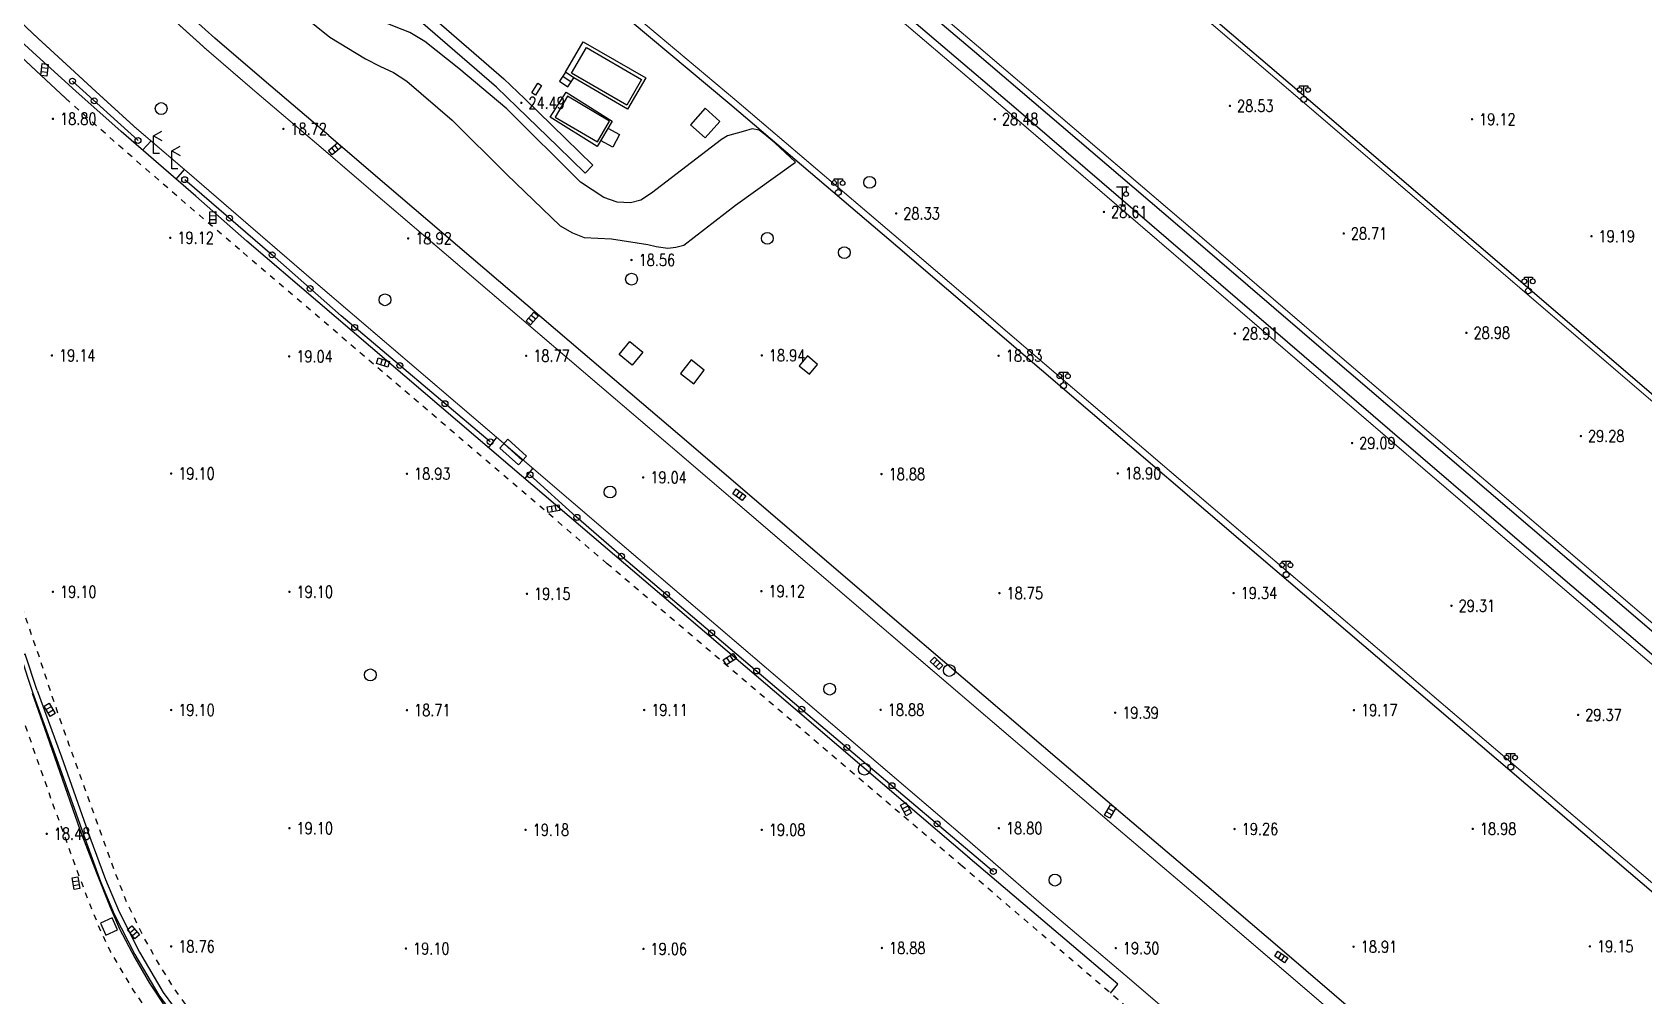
# Model space of a CAD drawing. Extents: x 404846 to 408477, y 3390929 to 3392894.
# Drawn here: x 407659.6 to 407795.9, y 3391530.2 to 3391611.7 of the extents above; entities that cross this region are included whole.
import ezdxf
from ezdxf.enums import TextEntityAlignment as Align

# ---------------------------------------------------------------- set-up
doc = ezdxf.new("R2010")
doc.units = 0
doc.header["$LTSCALE"] = 0.5
doc.header["$PDSIZE"] = 0.2
doc.linetypes.add('X6', pattern=[2, 1, -1])
doc.layers.get('0').update_dxf_attribs({"linetype": 'CONTINUOUS'})
doc.layers.add('ASSIST', color=7, linetype='CONTINUOUS', plot=False)
for name, color, linetype in [('DLDW', 11, 'CONTINUOUS'), ('DLSS', 4, 'CONTINUOUS'), ('DMTZ', 3, 'CONTINUOUS'), ('FZTZ', 7, 'CONTINUOUS'), ('GCD', 1, 'CONTINUOUS'), ('GXYZ', 2, 'CONTINUOUS'), ('JMD', 6, 'CONTINUOUS'), ('SXSS', 5, 'CONTINUOUS'), ('ZBTZ', 3, 'CONTINUOUS')]:
    doc.layers.add(name, color=color, linetype=linetype)
doc.styles.add('HZ', font='rs.shx', dxfattribs={"width": 0.8, "bigfont": 'hztxt.shx'})
doc.linetypes.add('10412', pattern='A,2,[158,AAA.SHX,S=1,R=0,X=0,Y=0],2,[151,AAA.SHX,S=1,R=0,X=0,Y=3],1e-11', length=4)
doc.linetypes.add('10422', pattern='A,0.75,[150,AAA.SHX,S=0.5,R=0,X=0,Y=0.5],1.5,[177,AAA.SHX,S=1,R=0,X=0,Y=0.4],0.75', length=3)
doc.linetypes.add('1161', pattern='A,0,[149,AAA.SHX,S=0.15,R=0,X=0,Y=0],-1.6', length=1.6)
doc.linetypes.add('444', pattern='A,4.5,[145,AAA.SHX,S=1,R=0,X=0,Y=1],4.5,-0.5,[146,AAA.SHX,S=1,R=0,X=0,Y=0],-0.5', length=10)

# ---------------------------------------------------------------- blocks, each defined once
blk = doc.blocks.new('gc097')
for p, q in [((-0.7, 2), (-0.7, 2.3)), ((-0.7, 2.3), (0.7, 2.3)), ((0, 0.5), (0, 2.3)), ((0.7, 2.3), (0.7, 2))]:
    blk.add_line(p, q)
for centre, radius in [((-0.7, 1.6), 0.4), ((0, 0), 0.5), ((0.73, 1.6), 0.4)]:
    blk.add_circle(centre, radius)
blk = doc.blocks.new('gc052')
for p, q in [((0, 3), (1.39, 3.8)), ((0, 3), (1.39, 2.2)), ((0, 0), (0, 3)), ((1, 0), (0, 0))]:
    blk.add_line(p, q)
blk = doc.blocks.new('gc063')
for p, q in [((-1, 3), (1, 3)), ((0, 0), (0, 3)), ((0.6, 3), (0.6, 2.2)), ((-0.5, 0), (0.5, 0))]:
    blk.add_line(p, q)
blk.add_circle((0.6, 1.8), 0.4)
blk.add_point((0.6, 3))
blk.add_point((0.6, 3))
blk = doc.blocks.new('GC200')
at = {"linetype": 'Continuous', "const_width": 0.2, "flags": 128}
blk.add_lwpolyline([(-0.1, 0, 1), (0.1, 0, 1)], format="xyb", close=True, dxfattribs=at)
blk = doc.blocks.new('gc188')
blk.add_circle((0, 0), 1)
blk = doc.blocks.new('gc041')
for p, q in [((-1, 0.5), (1, 0.5)), ((-1, -0.5), (-1, 0.5)), ((-0.33, 0.5), (-0.33, -0.5)), ((0.33, 0.5), (0.33, -0.5)), ((1, 0.5), (1, -0.5)), ((1, -0.5), (-1, -0.5))]:
    blk.add_line(p, q)
blk = doc.blocks.new('gc170')
at = {"linetype": 'Continuous'}
blk.add_circle((0, 0), 0.5, dxfattribs=at)

msp = doc.modelspace()

# ---------------------------------------------------------------- linework, layer by layer
at = {"layer": 'ASSIST', "linetype": 'Continuous', "flags": 128}
for points, elevation in [([(407717.63, 3391628.421), (407739.31, 3391610.068), (407757.814, 3391594.27), (407769.206, 3391584.474), (407791.336, 3391565.567), (407827.53, 3391534.633), (407839.699, 3391524.275), (407860.332, 3391506.583), (407879.896, 3391489.907), (407895.533, 3391476.567), (407914.944, 3391460.054), (407928.86, 3391448.177), (407948.755, 3391431.23), (407960.388, 3391421.121), (407977.245, 3391406.673), (407989.616, 3391396.083), (408002.581, 3391384.986), (408018.632, 3391371.381), (408027.382, 3391363.852)], 33.577), ([(408027.99, 3391383.346), (408012.423, 3391396.541), (407999.486, 3391407.613), (407987.136, 3391418.213), (407970.258, 3391432.721), (407958.547, 3391442.682), (407938.684, 3391459.687), (407924.758, 3391471.572), (407905.338, 3391488.092), (407889.742, 3391501.416), (407870.195, 3391518.089), (407849.543, 3391535.796), (407826.483, 3391555.483), (407803.269, 3391575.355), (407767.707, 3391605.855), (407749.178, 3391621.675)], 33.577), ([(408037.348, 3391353.393), (408020.764, 3391367.559), (408006.025, 3391380.142), (407988.964, 3391394.777), (407976.434, 3391405.494), (407961.692, 3391418.033), (407951.321, 3391426.762), (407929.474, 3391445.669), (407907.852, 3391464.069), (407894.294, 3391475.649), (407880.576, 3391487.379), (407861.8, 3391503.272), (407842.032, 3391520.164), (407828.875, 3391531.544), (407809.095, 3391548.382), (407784.996, 3391568.981), (407774.425, 3391578.052), (407742.824, 3391605.225), (407728.522, 3391617.404)], 33.662), ([(407706.745, 3391615.603), (407718.593, 3391605.661), (407732.823, 3391593.544), (407749.064, 3391579.634), (407762.181, 3391568.414), (407803.295, 3391533.316)], 33.662), ([(407668.554, 3391602.547), (407663.007, 3391607.572)], 19.278), ([(407672.503, 3391599.236), (407679.892, 3391592.879)], 19.258), ([(407698.338, 3391577.067), (407685.726, 3391587.709), (407679.892, 3391592.879)], 19.195), ([(407699.155, 3391576.538), (407700.726, 3391575.117)], 19.324), ([(407709.442, 3391567.383), (407705.621, 3391570.717), (407701.703, 3391574.277)], 19.248), ([(407709.442, 3391567.383), (407725.212, 3391553.996), (407740.89, 3391540.715)], 19.211)]:
    msp.add_lwpolyline(points, dxfattribs=dict(at, elevation=elevation))
at = {"layer": 'ASSIST', "linetype": 'Continuous', "elevation": 24.478, "flags": 128}
msp.add_lwpolyline([(407704.71, 3391608.329), (407704.193, 3391607.578), (407704.898, 3391607.093), (407705.415, 3391607.844), (407704.71, 3391608.329)], close=True, dxfattribs=at)
at = {"layer": 'DLDW', "linetype": 'Continuous'}
for p, q in [((407699.155, 3391576.538), (407699.826, 3391577.28)), ((407699.49, 3391576.909), (407701.061, 3391575.488)), ((407699.826, 3391577.28), (407701.397, 3391575.859)), ((407700.726, 3391575.117), (407701.397, 3391575.859))]:
    msp.add_line(p, q, dxfattribs=at)
at = {"layer": 'DLSS', "linetype": 'Continuous', "const_width": 0.1, "flags": 128}
for points, elevation in [([(407615.227, 3391657.123), (407621.26, 3391650.689), (407629.479, 3391641.968), (407633.995, 3391637.095), (407639.538, 3391631.28), (407641.873, 3391628.942), (407643.608, 3391627.158), (407647.483, 3391623.276), (407650.071, 3391620.738), (407653.789, 3391617.208), (407659.362, 3391611.88), (407660.126, 3391611.161)], 18.934), ([(407613.648, 3391655.642), (407619.72, 3391649.233), (407627.931, 3391640.522), (407632.445, 3391635.651), (407634.975, 3391632.946), (407638.001, 3391629.764), (407640.299, 3391627.391), (407641.967, 3391625.729), (407645.993, 3391621.77), (407649.904, 3391617.876), (407651.495, 3391616.317), (407653.73, 3391614.208), (407657.805, 3391610.435), (407662.616, 3391605.946)], 18.899), ([(407727.188, 3391639.712), (407748.892, 3391621.339), (407767.42, 3391605.52), (407802.983, 3391575.021), (407826.197, 3391555.148), (407849.256, 3391535.462), (407869.909, 3391517.754), (407889.456, 3391501.081), (407905.052, 3391487.757), (407924.473, 3391471.236), (407938.397, 3391459.352), (407958.261, 3391442.346), (407969.972, 3391432.386), (407986.849, 3391417.879), (407999.2, 3391407.279), (408012.137, 3391396.205), (408028.203, 3391382.588), (408036.994, 3391375.023)], 31.493), ([(407895.828, 3391476.913), (407880.23, 3391490.298), (407860.666, 3391506.975), (407840.033, 3391524.666), (407827.864, 3391535.025), (407791.671, 3391565.959), (407769.541, 3391584.865), (407758.149, 3391594.661), (407739.644, 3391610.46), (407717.963, 3391628.814)], 29.809), ([(407716.475, 3391626.824), (407728.116, 3391616.927), (407742.416, 3391604.749), (407774.017, 3391577.576), (407784.588, 3391568.505), (407808.688, 3391547.905), (407828.467, 3391531.069), (407841.622, 3391519.69)], 29.33), ([(407683.932, 3391602.051), (407678.445, 3391606.712), (407674.268, 3391610.311), (407673.445, 3391611.057), (407670.849, 3391613.395), (407666.297, 3391617.597)], 19.003), ([(407952.106, 3391407.03), (407933.897, 3391422.72), (407918.12, 3391435.899), (407903.537, 3391448.376), (407884.913, 3391464.284), (407871.115, 3391475.94), (407852.178, 3391492.236), (407832.212, 3391509.23), (407819.191, 3391520.434), (407803.655, 3391533.737), (407762.54, 3391568.834), (407749.423, 3391580.054), (407733.182, 3391593.964), (407718.95, 3391606.083), (407707.1, 3391616.026)], 30.22), ([(407662.784, 3391608.722), (407660.126, 3391611.161)], 18.88), ([(407678.136, 3391595.213), (407672.657, 3391599.946), (407668.338, 3391603.637), (407667.43, 3391604.463), (407664.85, 3391606.816), (407662.784, 3391608.722)], 19.014), ([(407714.359, 3391576.036), (407705.406, 3391583.686), (407688.834, 3391597.841), (407683.932, 3391602.051)], 19.014), ([(407708.503, 3391569.202), (407699.571, 3391576.856), (407683.001, 3391591.016), (407678.136, 3391595.213)], 19.014), ([(407744.349, 3391550.36), (407730.766, 3391561.979), (407714.359, 3391576.036)], 19.185), ([(407738.487, 3391543.585), (407724.963, 3391555.134), (407708.503, 3391569.202)], 19.185), ([(407777.367, 3391522.144), (407771.121, 3391527.488), (407764.33, 3391533.311), (407758.159, 3391538.601), (407750.884, 3391544.774), (407744.349, 3391550.36)], 18.68), ([(407771.564, 3391515.311), (407765.247, 3391520.63), (407758.453, 3391526.456), (407752.299, 3391531.731), (407745.029, 3391537.899), (407738.487, 3391543.585)], 18.68)]:
    msp.add_lwpolyline(points, dxfattribs=dict(at, elevation=elevation))
at = {"layer": 'DLSS', "linetype": 'X6', "flags": 128}
for points, elevation in [([(407677.138, 3391593.323), (407672.779, 3391597.05), (407666.446, 3391602.553), (407662.616, 3391605.946)], 19.084), ([(407708.236, 3391566.753), (407699.408, 3391574.283), (407683.148, 3391588.185), (407677.138, 3391593.323)], 19.007), ([(407660.536, 3391557.9), (407658.933, 3391562.547), (407657.643, 3391566.238), (407656.459, 3391569.724), (407655.292, 3391572.99), (407654.29, 3391575.918)], 19.18), ([(407680.073, 3391516.891), (407678.864, 3391517.952), (407677.213, 3391519.467), (407676.333, 3391520.305), (407674.593, 3391522.1), (407672.262, 3391524.856), (407670.47, 3391527.28), (407668.209, 3391530.616), (407667.359, 3391532.055), (407666.229, 3391533.958), (407665.443, 3391535.602), (407664.306, 3391538.384), (407662.88, 3391542.236), (407661.215, 3391546.841), (407658.838, 3391553.601), (407657.141, 3391558.349), (407655.077, 3391564.072), (407653.82, 3391567.18)], 18.87), ([(407738.27, 3391541.15), (407732.647, 3391545.936), (407721.766, 3391555.226), (407708.236, 3391566.753)], 19.157), ([(407681.417, 3391520.019), (407679.197, 3391521.965), (407677.99, 3391523.069), (407675.693, 3391525.532), (407673.737, 3391527.894), (407671.604, 3391530.829), (407670.29, 3391532.957), (407668.955, 3391535.335), (407667.597, 3391538.137), (407666.597, 3391540.711), (407665.316, 3391544.248), (407664.03, 3391547.816), (407662.727, 3391551.418), (407661.297, 3391555.521), (407660.536, 3391557.9)], 18.706), ([(407772.655, 3391511.602), (407750.682, 3391530.526), (407738.27, 3391541.15)], 18.758)]:
    msp.add_lwpolyline(points, dxfattribs=dict(at, elevation=elevation))
at = {"layer": 'DMTZ', "linetype": '10412', "elevation": 23.382, "flags": 128}
msp.add_lwpolyline([(407724.172, 3391600.719), (407722.397, 3391602.341), (407721.575, 3391603.042), (407721.082, 3391603.415), (407720.507, 3391603.547), (407719.746, 3391603.312), (407718.418, 3391602.949), (407717.9, 3391602.641), (407711.98, 3391598.104), (407711.091, 3391597.512), (407710.195, 3391597.272), (407709.087, 3391597.331), (407707.944, 3391597.729), (407705.973, 3391599.011), (407699.739, 3391605.229), (407695.68, 3391608.626), (407692.819, 3391610.91), (407691.53, 3391611.68), (407690.907, 3391611.942), (407689.668, 3391612.417), (407688.384, 3391612.975), (407686.968, 3391614.089), (407682.62, 3391617.718), (407678.536, 3391621.761), (407674.298, 3391626.395), (407671.507, 3391629.179), (407670.948, 3391629.735)], dxfattribs=at)
at = {"layer": 'DMTZ', "linetype": '10422', "flags": 128}
for points, elevation in [([(407706.358, 3391599.786), (407704.057, 3391602.031), (407700.61, 3391605.38), (407698.86, 3391607.059), (407692.435, 3391612.624), (407692.074, 3391612.795), (407691.068, 3391613.153), (407690.731, 3391613.226), (407690.933, 3391614.15), (407691.328, 3391614.063), (407692.436, 3391613.67), (407692.957, 3391613.422), (407699.497, 3391607.757), (407701.266, 3391606.06), (407704.717, 3391602.709), (407707.018, 3391600.463), (407706.358, 3391599.786)], 24.505), ([(407704.752, 3391606.634), (407708.651, 3391604.179), (407707.385, 3391602.052), (407703.419, 3391604.515), (407704.752, 3391606.634)], 25.06)]:
    msp.add_lwpolyline(points, close=True, dxfattribs=dict(at, elevation=elevation))
at = {"layer": 'DMTZ', "linetype": '10422', "elevation": 24.929, "flags": 128}
msp.add_lwpolyline([(407704.71, 3391608.329), (407706.194, 3391610.895), (407711.49, 3391607.856), (407709.957, 3391605.198), (407705.415, 3391607.844)], dxfattribs=at)
at = {"layer": 'FZTZ', "linetype": 'Continuous', "flags": 128}
for points, elevation in [([(407702.687, 3391607.2), (407702.171, 3391606.375), (407701.848, 3391606.578), (407702.364, 3391607.402), (407702.687, 3391607.2)], 25.086), ([(407716.523, 3391605.271), (407715.27, 3391603.886), (407716.515, 3391602.76), (407717.768, 3391604.145), (407716.523, 3391605.271)], 24.526), ([(407710.137, 3391585.554), (407711.255, 3391584.639), (407710.356, 3391583.54), (407709.238, 3391584.455), (407710.137, 3391585.554)], 19.166), ([(407724.473, 3391583.494), (407725.328, 3391582.784), (407726.016, 3391583.612), (407725.161, 3391584.323), (407724.473, 3391583.494)], 19.016), ([(407715.324, 3391583.991), (407714.431, 3391582.833), (407715.554, 3391581.966), (407716.448, 3391583.125), (407715.324, 3391583.991)], 19.166), ([(407665.831, 3391535.342), (407666.815, 3391535.788), (407666.357, 3391536.797), (407665.373, 3391536.35), (407665.831, 3391535.342)], 18.823)]:
    msp.add_lwpolyline(points, close=True, dxfattribs=dict(at, elevation=elevation))
at = {"layer": 'FZTZ', "linetype": 'Continuous', "elevation": 24.718, "flags": 128}
msp.add_lwpolyline([(407708.297, 3391603.585), (407709.264, 3391603.044), (407708.715, 3391601.978), (407707.679, 3391602.546)], dxfattribs=at)
at = {"layer": 'JMD', "linetype": 'Continuous'}
for p, q in [((407704.71, 3391608.329), (407704.193, 3391607.578)), ((407704.193, 3391607.578), (407704.898, 3391607.093)), ((407704.477, 3391607.99), (407705.182, 3391607.505)), ((407704.898, 3391607.093), (407705.415, 3391607.844))]:
    msp.add_line(p, q, dxfattribs=at)
at = {"layer": 'JMD', "linetype": 'Continuous', "flags": 128}
for points, elevation in [([(407709.889, 3391605.543), (407705.222, 3391608.235), (407706.476, 3391610.409), (407711.142, 3391607.716), (407709.889, 3391605.543)], 27.319), ([(407708.434, 3391604.194), (407704.862, 3391606.292), (407703.829, 3391604.534), (407707.401, 3391602.435), (407708.434, 3391604.194)], 27.287)]:
    msp.add_lwpolyline(points, close=True, dxfattribs=dict(at, elevation=elevation))
at = {"layer": 'JMD', "linetype": '444', "elevation": 21.581, "flags": 128}
msp.add_lwpolyline([(407659.597, 3391555.801), (407660.65, 3391552.842), (407662.126, 3391548.543), (407663.667, 3391544.18), (407665.036, 3391540.609), (407666.191, 3391537.702), (407666.996, 3391535.87), (407668.299, 3391533.426), (407669.539, 3391531.27), (407670.963, 3391529.113), (407672.94, 3391526.424), (407674.726, 3391524.291), (407676.213, 3391522.595), (407678.681, 3391520.287), (407680.846, 3391518.48)], dxfattribs=at)
at = {"layer": 'SXSS', "linetype": 'Continuous', "flags": 128}
for points, elevation in [([(407660.032, 3391556.029), (407658.998, 3391559.105), (407658.618, 3391558.949), (407659.619, 3391555.878)], 19.264), ([(407659.619, 3391555.878), (407661.672, 3391550.275), (407664.074, 3391543.467), (407665.389, 3391539.879), (407666.548, 3391537.121), (407668.298, 3391533.685), (407670.312, 3391530.247), (407672.959, 3391526.664), (407676.206, 3391522.893), (407677.682, 3391521.484), (407680.891, 3391518.55)], 18.792), ([(407660.032, 3391556.029), (407662.086, 3391550.424), (407664.488, 3391543.616), (407665.799, 3391540.041), (407666.948, 3391537.306), (407668.684, 3391533.896), (407670.68, 3391530.489), (407673.303, 3391526.939), (407676.525, 3391523.196), (407677.978, 3391521.81), (407681.27, 3391518.877)], 18.792)]:
    msp.add_lwpolyline(points, dxfattribs=dict(at, elevation=elevation))
at = {"layer": 'ZBTZ', "linetype": '1161', "flags": 128}
for points, elevation in [([(407614.45, 3391656.184), (407619.833, 3391650.415), (407624.133, 3391645.842), (407628.765, 3391640.951), (407633.139, 3391636.244), (407634.735, 3391634.543), (407637.921, 3391631.188), (407640.209, 3391628.839), (407641.807, 3391627.227), (407644.424, 3391624.622), (407646.527, 3391622.517), (407654.229, 3391615.009), (407659.96, 3391609.734)], 19.083), ([(407668.242, 3391628.056), (407670.642, 3391625.713), (407673.415, 3391622.25), (407676.566, 3391618.769), (407677.518, 3391617.735), (407678.355, 3391617.023), (407681.464, 3391613.964), (407684.787, 3391611.294), (407687.793, 3391609.463), (407689.018, 3391608.848), (407690.168, 3391608.303), (407691.279, 3391607.556), (407695.125, 3391604.275), (407699.757, 3391599.678), (407704.254, 3391595.338), (407705.308, 3391594.728), (407706.293, 3391594.355), (407708.604, 3391594.243), (407711.68, 3391593.754), (407712.37, 3391593.59), (407713.356, 3391593.454), (407714.048, 3391593.528), (407714.724, 3391593.702), (407719.079, 3391597.083), (407724.172, 3391600.719)], 18.883), ([(407684.704, 3391602.96), (407679.22, 3391607.618), (407675.058, 3391611.204), (407674.244, 3391611.942), (407671.653, 3391614.276), (407667.105, 3391618.473)], 19.003), ([(407663.295, 3391606.711), (407659.96, 3391609.734)], 18.976), ([(407677.745, 3391594.032), (407673.447, 3391597.825), (407667.121, 3391603.322), (407663.295, 3391606.711)], 19.084), ([(407668.947, 3391601.735), (407669.662, 3391602.506)], 19.187), ([(407715.14, 3391576.948), (407706.176, 3391584.587), (407689.606, 3391598.742), (407684.705, 3391602.951)], 19.014), ([(407671.786, 3391599.268), (407672.483, 3391600.095)], 19.187), ([(407708.841, 3391567.462), (407700.014, 3391574.992), (407683.754, 3391588.894), (407677.745, 3391594.032)], 19.007), ([(407698.195, 3391576.547), (407698.881, 3391577.394)], 18.957), ([(407745.129, 3391551.273), (407731.547, 3391562.891), (407715.14, 3391576.948)], 19.185), ([(407701.26, 3391573.929), (407701.957, 3391574.811)], 19.04), ([(407738.873, 3391541.858), (407733.251, 3391546.644), (407722.37, 3391555.934), (407708.839, 3391567.461)], 19.157), ([(407778.147, 3391523.062), (407771.903, 3391528.401), (407765.112, 3391534.224), (407758.939, 3391539.516), (407751.663, 3391545.689), (407745.13, 3391551.274)], 18.68), ([(407750.806, 3391530.419), (407751.428, 3391531.196), (407738.744, 3391541.963)], 18.818)]:
    msp.add_lwpolyline(points, dxfattribs=dict(at, elevation=elevation))

# ---------------------------------------------------------------- block references
at = {"layer": 'DLDW', "linetype": 'Continuous', "xscale": 0.5, "yscale": 0.5}
for p in [(407767.139, 3391606.024, 28.994), (407727.776, 3391598.151, 28.724), (407786.146, 3391589.836, 29.154), (407746.827, 3391581.815, 28.93), (407765.653, 3391565.828, 29.367), (407784.647, 3391549.552, 30.466)]:
    msp.add_blockref('gc097', p, dxfattribs=at)
at = {"layer": 'DLSS', "linetype": 'Continuous', "xscale": 0.5, "yscale": 0.5}
for name, p in [('gc052', (407669.862, 3391601.44, 19.258)), ('gc052', (407671.422, 3391600.165, 19.258)), ('gc063', (407751.814, 3391597.117, 28.84))]:
    msp.add_blockref(name, p, dxfattribs=at)
at = {"layer": 'GCD', "linetype": 'Continuous'}
ref = msp.add_blockref('GC200', (407700.973, 3391605.736, 24.491), dxfattribs=dict(at, xscale=0.5, yscale=0.5, zscale=0.5))
ref.add_attrib('height', '24.49', dxfattribs={"linetype": 'Continuous', "height": 1, "style": 'HZ', "width": 0.8}).set_placement((407701.573, 3391605.736, 24.491), align=Align.MIDDLE_LEFT)
ref = msp.add_blockref('GC200', (407661.358, 3391604.379, 18.8), dxfattribs=dict(at, xscale=0.5, yscale=0.5, zscale=0.5))
ref.add_attrib('height', '18.80', dxfattribs={"linetype": 'Continuous', "height": 1, "style": 'HZ', "width": 0.8}).set_placement((407661.958, 3391604.379, 18.8), align=Align.MIDDLE_LEFT)
ref = msp.add_blockref('GC200', (407741.015, 3391604.349, 28.48), dxfattribs=dict(at, xscale=0.5, yscale=0.5, zscale=0.5))
ref.add_attrib('height', '28.48', dxfattribs={"linetype": 'Continuous', "height": 1, "style": 'HZ', "width": 0.8}).set_placement((407741.615, 3391604.349, 28.48), align=Align.MIDDLE_LEFT)
ref = msp.add_blockref('GC200', (407760.901, 3391605.473, 28.525), dxfattribs=dict(at, xscale=0.5, yscale=0.5, zscale=0.5))
ref.add_attrib('height', '28.53', dxfattribs={"linetype": 'Continuous', "height": 1, "style": 'HZ', "width": 0.8}).set_placement((407761.501, 3391605.473, 28.525), align=Align.MIDDLE_LEFT)
ref = msp.add_blockref('GC200', (407781.371, 3391604.343, 19.12), dxfattribs=dict(at, xscale=0.5, yscale=0.5, zscale=0.5))
ref.add_attrib('height', '19.12', dxfattribs={"linetype": 'Continuous', "height": 1, "style": 'HZ', "width": 0.8}).set_placement((407781.971, 3391604.343, 19.12), align=Align.MIDDLE_LEFT)
ref = msp.add_blockref('GC200', (407680.846, 3391603.524, 18.72), dxfattribs=dict(at, xscale=0.5, yscale=0.5, zscale=0.5))
ref.add_attrib('height', '18.72', dxfattribs={"linetype": 'Continuous', "height": 1, "style": 'HZ', "width": 0.8}).set_placement((407681.446, 3391603.524, 18.72), align=Align.MIDDLE_LEFT)
ref = msp.add_blockref('GC200', (407732.675, 3391596.378, 28.333), dxfattribs=dict(at, xscale=0.5, yscale=0.5, zscale=0.5))
ref.add_attrib('height', '28.33', dxfattribs={"linetype": 'Continuous', "height": 1, "style": 'HZ', "width": 0.8}).set_placement((407733.275, 3391596.378, 28.333), align=Align.MIDDLE_LEFT)
ref = msp.add_blockref('GC200', (407750.245, 3391596.503, 28.608), dxfattribs=dict(at, xscale=0.5, yscale=0.5, zscale=0.5))
ref.add_attrib('height', '28.61', dxfattribs={"linetype": 'Continuous', "height": 1, "style": 'HZ', "width": 0.8}).set_placement((407750.845, 3391596.503, 28.608), align=Align.MIDDLE_LEFT)
ref = msp.add_blockref('GC200', (407671.285, 3391594.318, 19.12), dxfattribs=dict(at, xscale=0.5, yscale=0.5, zscale=0.5))
ref.add_attrib('height', '19.12', dxfattribs={"linetype": 'Continuous', "height": 1, "style": 'HZ', "width": 0.8}).set_placement((407671.885, 3391594.318, 19.12), align=Align.MIDDLE_LEFT)
ref = msp.add_blockref('GC200', (407691.406, 3391594.268, 18.92), dxfattribs=dict(at, xscale=0.5, yscale=0.5, zscale=0.5))
ref.add_attrib('height', '18.92', dxfattribs={"linetype": 'Continuous', "height": 1, "style": 'HZ', "width": 0.8}).set_placement((407692.006, 3391594.268, 18.92), align=Align.MIDDLE_LEFT)
ref = msp.add_blockref('GC200', (407770.521, 3391594.686, 28.711), dxfattribs=dict(at, xscale=0.5, yscale=0.5, zscale=0.5))
ref.add_attrib('height', '28.71', dxfattribs={"linetype": 'Continuous', "height": 1, "style": 'HZ', "width": 0.8}).set_placement((407771.121, 3391594.686, 28.711), align=Align.MIDDLE_LEFT)
ref = msp.add_blockref('GC200', (407791.47, 3391594.449, 19.189), dxfattribs=dict(at, xscale=0.5, yscale=0.5, zscale=0.5))
ref.add_attrib('height', '19.19', dxfattribs={"linetype": 'Continuous', "height": 1, "style": 'HZ', "width": 0.8}).set_placement((407792.07, 3391594.449, 19.189), align=Align.MIDDLE_LEFT)
ref = msp.add_blockref('GC200', (407710.291, 3391592.44, 18.56), dxfattribs=dict(at, xscale=0.5, yscale=0.5, zscale=0.5))
ref.add_attrib('height', '18.56', dxfattribs={"linetype": 'Continuous', "height": 1, "style": 'HZ', "width": 0.8}).set_placement((407710.891, 3391592.44, 18.56), align=Align.MIDDLE_LEFT)
ref = msp.add_blockref('GC200', (407761.313, 3391586.219, 28.905), dxfattribs=dict(at, xscale=0.5, yscale=0.5, zscale=0.5))
ref.add_attrib('height', '28.91', dxfattribs={"linetype": 'Continuous', "height": 1, "style": 'HZ', "width": 0.8}).set_placement((407761.913, 3391586.219, 28.905), align=Align.MIDDLE_LEFT)
ref = msp.add_blockref('GC200', (407780.898, 3391586.281, 28.981), dxfattribs=dict(at, xscale=0.5, yscale=0.5, zscale=0.5))
ref.add_attrib('height', '28.98', dxfattribs={"linetype": 'Continuous', "height": 1, "style": 'HZ', "width": 0.8}).set_placement((407781.498, 3391586.281, 28.981), align=Align.MIDDLE_LEFT)
ref = msp.add_blockref('GC200', (407661.27, 3391584.364, 19.136), dxfattribs=dict(at, xscale=0.5, yscale=0.5, zscale=0.5))
ref.add_attrib('height', '19.14', dxfattribs={"linetype": 'Continuous', "height": 1, "style": 'HZ', "width": 0.8}).set_placement((407661.87, 3391584.364, 19.136), align=Align.MIDDLE_LEFT)
ref = msp.add_blockref('GC200', (407681.34, 3391584.289, 19.04), dxfattribs=dict(at, xscale=0.5, yscale=0.5, zscale=0.5))
ref.add_attrib('height', '19.04', dxfattribs={"linetype": 'Continuous', "height": 1, "style": 'HZ', "width": 0.8}).set_placement((407681.94, 3391584.289, 19.04), align=Align.MIDDLE_LEFT)
ref = msp.add_blockref('GC200', (407701.381, 3391584.334, 18.77), dxfattribs=dict(at, xscale=0.5, yscale=0.5, zscale=0.5))
ref.add_attrib('height', '18.77', dxfattribs={"linetype": 'Continuous', "height": 1, "style": 'HZ', "width": 0.8}).set_placement((407701.981, 3391584.334, 18.77), align=Align.MIDDLE_LEFT)
ref = msp.add_blockref('GC200', (407721.306, 3391584.372, 18.944), dxfattribs=dict(at, xscale=0.5, yscale=0.5, zscale=0.5))
ref.add_attrib('height', '18.94', dxfattribs={"linetype": 'Continuous', "height": 1, "style": 'HZ', "width": 0.8}).set_placement((407721.906, 3391584.372, 18.944), align=Align.MIDDLE_LEFT)
ref = msp.add_blockref('GC200', (407741.339, 3391584.347, 18.832), dxfattribs=dict(at, xscale=0.5, yscale=0.5, zscale=0.5))
ref.add_attrib('height', '18.83', dxfattribs={"linetype": 'Continuous', "height": 1, "style": 'HZ', "width": 0.8}).set_placement((407741.939, 3391584.347, 18.832), align=Align.MIDDLE_LEFT)
ref = msp.add_blockref('GC200', (407790.579, 3391577.55, 29.275), dxfattribs=dict(at, xscale=0.5, yscale=0.5, zscale=0.5))
ref.add_attrib('height', '29.28', dxfattribs={"linetype": 'Continuous', "height": 1, "style": 'HZ', "width": 0.8}).set_placement((407791.179, 3391577.55, 29.275), align=Align.MIDDLE_LEFT)
ref = msp.add_blockref('GC200', (407771.226, 3391576.959, 29.088), dxfattribs=dict(at, xscale=0.5, yscale=0.5, zscale=0.5))
ref.add_attrib('height', '29.09', dxfattribs={"linetype": 'Continuous', "height": 1, "style": 'HZ', "width": 0.8}).set_placement((407771.826, 3391576.959, 29.088), align=Align.MIDDLE_LEFT)
ref = msp.add_blockref('GC200', (407671.358, 3391574.379, 19.1), dxfattribs=dict(at, xscale=0.5, yscale=0.5, zscale=0.5))
ref.add_attrib('height', '19.10', dxfattribs={"linetype": 'Continuous', "height": 1, "style": 'HZ', "width": 0.8}).set_placement((407671.958, 3391574.379, 19.1), align=Align.MIDDLE_LEFT)
ref = msp.add_blockref('GC200', (407691.299, 3391574.363, 18.933), dxfattribs=dict(at, xscale=0.5, yscale=0.5, zscale=0.5))
ref.add_attrib('height', '18.93', dxfattribs={"linetype": 'Continuous', "height": 1, "style": 'HZ', "width": 0.8}).set_placement((407691.899, 3391574.363, 18.933), align=Align.MIDDLE_LEFT)
ref = msp.add_blockref('GC200', (407731.432, 3391574.331, 18.88), dxfattribs=dict(at, xscale=0.5, yscale=0.5, zscale=0.5))
ref.add_attrib('height', '18.88', dxfattribs={"linetype": 'Continuous', "height": 1, "style": 'HZ', "width": 0.8}).set_placement((407732.032, 3391574.331, 18.88), align=Align.MIDDLE_LEFT)
ref = msp.add_blockref('GC200', (407751.408, 3391574.394, 18.896), dxfattribs=dict(at, xscale=0.5, yscale=0.5, zscale=0.5))
ref.add_attrib('height', '18.90', dxfattribs={"linetype": 'Continuous', "height": 1, "style": 'HZ', "width": 0.8}).set_placement((407752.008, 3391574.394, 18.896), align=Align.MIDDLE_LEFT)
ref = msp.add_blockref('GC200', (407711.28, 3391574.053, 19.04), dxfattribs=dict(at, xscale=0.5, yscale=0.5, zscale=0.5))
ref.add_attrib('height', '19.04', dxfattribs={"linetype": 'Continuous', "height": 1, "style": 'HZ', "width": 0.8}).set_placement((407711.88, 3391574.053, 19.04), align=Align.MIDDLE_LEFT)
ref = msp.add_blockref('GC200', (407661.358, 3391564.379, 19.1), dxfattribs=dict(at, xscale=0.5, yscale=0.5, zscale=0.5))
ref.add_attrib('height', '19.10', dxfattribs={"linetype": 'Continuous', "height": 1, "style": 'HZ', "width": 0.8}).set_placement((407661.958, 3391564.379, 19.1), align=Align.MIDDLE_LEFT)
ref = msp.add_blockref('GC200', (407681.358, 3391564.379, 19.1), dxfattribs=dict(at, xscale=0.5, yscale=0.5, zscale=0.5))
ref.add_attrib('height', '19.10', dxfattribs={"linetype": 'Continuous', "height": 1, "style": 'HZ', "width": 0.8}).set_placement((407681.958, 3391564.379, 19.1), align=Align.MIDDLE_LEFT)
ref = msp.add_blockref('GC200', (407701.448, 3391564.208, 19.147), dxfattribs=dict(at, xscale=0.5, yscale=0.5, zscale=0.5))
ref.add_attrib('height', '19.15', dxfattribs={"linetype": 'Continuous', "height": 1, "style": 'HZ', "width": 0.8}).set_placement((407702.048, 3391564.208, 19.147), align=Align.MIDDLE_LEFT)
ref = msp.add_blockref('GC200', (407721.273, 3391564.432, 19.12), dxfattribs=dict(at, xscale=0.5, yscale=0.5, zscale=0.5))
ref.add_attrib('height', '19.12', dxfattribs={"linetype": 'Continuous', "height": 1, "style": 'HZ', "width": 0.8}).set_placement((407721.873, 3391564.432, 19.12), align=Align.MIDDLE_LEFT)
ref = msp.add_blockref('GC200', (407741.401, 3391564.266, 18.752), dxfattribs=dict(at, xscale=0.5, yscale=0.5, zscale=0.5))
ref.add_attrib('height', '18.75', dxfattribs={"linetype": 'Continuous', "height": 1, "style": 'HZ', "width": 0.8}).set_placement((407742.001, 3391564.266, 18.752), align=Align.MIDDLE_LEFT)
ref = msp.add_blockref('GC200', (407761.211, 3391564.269, 19.344), dxfattribs=dict(at, xscale=0.5, yscale=0.5, zscale=0.5))
ref.add_attrib('height', '19.34', dxfattribs={"linetype": 'Continuous', "height": 1, "style": 'HZ', "width": 0.8}).set_placement((407761.811, 3391564.269, 19.344), align=Align.MIDDLE_LEFT)
ref = msp.add_blockref('GC200', (407779.637, 3391563.194, 29.313), dxfattribs=dict(at, xscale=0.5, yscale=0.5, zscale=0.5))
ref.add_attrib('height', '29.31', dxfattribs={"linetype": 'Continuous', "height": 1, "style": 'HZ', "width": 0.8}).set_placement((407780.237, 3391563.194, 29.313), align=Align.MIDDLE_LEFT)
ref = msp.add_blockref('GC200', (407671.358, 3391554.379, 19.1), dxfattribs=dict(at, xscale=0.5, yscale=0.5, zscale=0.5))
ref.add_attrib('height', '19.10', dxfattribs={"linetype": 'Continuous', "height": 1, "style": 'HZ', "width": 0.8}).set_placement((407671.958, 3391554.379, 19.1), align=Align.MIDDLE_LEFT)
ref = msp.add_blockref('GC200', (407691.299, 3391554.362, 18.713), dxfattribs=dict(at, xscale=0.5, yscale=0.5, zscale=0.5))
ref.add_attrib('height', '18.71', dxfattribs={"linetype": 'Continuous', "height": 1, "style": 'HZ', "width": 0.8}).set_placement((407691.899, 3391554.362, 18.713), align=Align.MIDDLE_LEFT)
ref = msp.add_blockref('GC200', (407711.358, 3391554.379, 19.11), dxfattribs=dict(at, xscale=0.5, yscale=0.5, zscale=0.5))
ref.add_attrib('height', '19.11', dxfattribs={"linetype": 'Continuous', "height": 1, "style": 'HZ', "width": 0.8}).set_placement((407711.958, 3391554.379, 19.11), align=Align.MIDDLE_LEFT)
ref = msp.add_blockref('GC200', (407731.359, 3391554.388, 18.88), dxfattribs=dict(at, xscale=0.5, yscale=0.5, zscale=0.5))
ref.add_attrib('height', '18.88', dxfattribs={"linetype": 'Continuous', "height": 1, "style": 'HZ', "width": 0.8}).set_placement((407731.959, 3391554.388, 18.88), align=Align.MIDDLE_LEFT)
ref = msp.add_blockref('GC200', (407751.192, 3391554.151, 19.392), dxfattribs=dict(at, xscale=0.5, yscale=0.5, zscale=0.5))
ref.add_attrib('height', '19.39', dxfattribs={"linetype": 'Continuous', "height": 1, "style": 'HZ', "width": 0.8}).set_placement((407751.792, 3391554.151, 19.392), align=Align.MIDDLE_LEFT)
ref = msp.add_blockref('GC200', (407771.388, 3391554.36, 19.168), dxfattribs=dict(at, xscale=0.5, yscale=0.5, zscale=0.5))
ref.add_attrib('height', '19.17', dxfattribs={"linetype": 'Continuous', "height": 1, "style": 'HZ', "width": 0.8}).set_placement((407771.988, 3391554.36, 19.168), align=Align.MIDDLE_LEFT)
ref = msp.add_blockref('GC200', (407790.346, 3391553.963, 29.373), dxfattribs=dict(at, xscale=0.5, yscale=0.5, zscale=0.5))
ref.add_attrib('height', '29.37', dxfattribs={"linetype": 'Continuous', "height": 1, "style": 'HZ', "width": 0.8}).set_placement((407790.946, 3391553.963, 29.373), align=Align.MIDDLE_LEFT)
ref = msp.add_blockref('GC200', (407681.358, 3391544.379, 19.1), dxfattribs=dict(at, xscale=0.5, yscale=0.5, zscale=0.5))
ref.add_attrib('height', '19.10', dxfattribs={"linetype": 'Continuous', "height": 1, "style": 'HZ', "width": 0.8}).set_placement((407681.958, 3391544.379, 19.1), align=Align.MIDDLE_LEFT)
ref = msp.add_blockref('GC200', (407741.358, 3391544.379, 18.8), dxfattribs=dict(at, xscale=0.5, yscale=0.5, zscale=0.5))
ref.add_attrib('height', '18.80', dxfattribs={"linetype": 'Continuous', "height": 1, "style": 'HZ', "width": 0.8}).set_placement((407741.958, 3391544.379, 18.8), align=Align.MIDDLE_LEFT)
ref = msp.add_blockref('GC200', (407761.297, 3391544.313, 19.264), dxfattribs=dict(at, xscale=0.5, yscale=0.5, zscale=0.5))
ref.add_attrib('height', '19.26', dxfattribs={"linetype": 'Continuous', "height": 1, "style": 'HZ', "width": 0.8}).set_placement((407761.897, 3391544.313, 19.264), align=Align.MIDDLE_LEFT)
ref = msp.add_blockref('GC200', (407781.437, 3391544.327, 18.98), dxfattribs=dict(at, xscale=0.5, yscale=0.5, zscale=0.5))
ref.add_attrib('height', '18.98', dxfattribs={"linetype": 'Continuous', "height": 1, "style": 'HZ', "width": 0.8}).set_placement((407782.037, 3391544.327, 18.98), align=Align.MIDDLE_LEFT)
ref = msp.add_blockref('GC200', (407660.834, 3391543.904, 18.48), dxfattribs=dict(at, xscale=0.5, yscale=0.5, zscale=0.5))
ref.add_attrib('height', '18.48', dxfattribs={"linetype": 'Continuous', "height": 1, "style": 'HZ', "width": 0.8}).set_placement((407661.434, 3391543.904, 18.48), align=Align.MIDDLE_LEFT)
ref = msp.add_blockref('GC200', (407701.331, 3391544.238, 19.18), dxfattribs=dict(at, xscale=0.5, yscale=0.5, zscale=0.5))
ref.add_attrib('height', '19.18', dxfattribs={"linetype": 'Continuous', "height": 1, "style": 'HZ', "width": 0.8}).set_placement((407701.931, 3391544.238, 19.18), align=Align.MIDDLE_LEFT)
ref = msp.add_blockref('GC200', (407721.307, 3391544.241, 19.08), dxfattribs=dict(at, xscale=0.5, yscale=0.5, zscale=0.5))
ref.add_attrib('height', '19.08', dxfattribs={"linetype": 'Continuous', "height": 1, "style": 'HZ', "width": 0.8}).set_placement((407721.907, 3391544.241, 19.08), align=Align.MIDDLE_LEFT)
ref = msp.add_blockref('GC200', (407671.358, 3391534.379, 18.76), dxfattribs=dict(at, xscale=0.5, yscale=0.5, zscale=0.5))
ref.add_attrib('height', '18.76', dxfattribs={"linetype": 'Continuous', "height": 1, "style": 'HZ', "width": 0.8}).set_placement((407671.958, 3391534.379, 18.76), align=Align.MIDDLE_LEFT)
ref = msp.add_blockref('GC200', (407691.214, 3391534.199, 19.1), dxfattribs=dict(at, xscale=0.5, yscale=0.5, zscale=0.5))
ref.add_attrib('height', '19.10', dxfattribs={"linetype": 'Continuous', "height": 1, "style": 'HZ', "width": 0.8}).set_placement((407691.814, 3391534.199, 19.1), align=Align.MIDDLE_LEFT)
ref = msp.add_blockref('GC200', (407711.297, 3391534.169, 19.06), dxfattribs=dict(at, xscale=0.5, yscale=0.5, zscale=0.5))
ref.add_attrib('height', '19.06', dxfattribs={"linetype": 'Continuous', "height": 1, "style": 'HZ', "width": 0.8}).set_placement((407711.897, 3391534.169, 19.06), align=Align.MIDDLE_LEFT)
ref = msp.add_blockref('GC200', (407731.468, 3391534.249, 18.88), dxfattribs=dict(at, xscale=0.5, yscale=0.5, zscale=0.5))
ref.add_attrib('height', '18.88', dxfattribs={"linetype": 'Continuous', "height": 1, "style": 'HZ', "width": 0.8}).set_placement((407732.068, 3391534.249, 18.88), align=Align.MIDDLE_LEFT)
ref = msp.add_blockref('GC200', (407751.244, 3391534.239, 19.296), dxfattribs=dict(at, xscale=0.5, yscale=0.5, zscale=0.5))
ref.add_attrib('height', '19.30', dxfattribs={"linetype": 'Continuous', "height": 1, "style": 'HZ', "width": 0.8}).set_placement((407751.844, 3391534.239, 19.296), align=Align.MIDDLE_LEFT)
ref = msp.add_blockref('GC200', (407771.36, 3391534.359, 18.912), dxfattribs=dict(at, xscale=0.5, yscale=0.5, zscale=0.5))
ref.add_attrib('height', '18.91', dxfattribs={"linetype": 'Continuous', "height": 1, "style": 'HZ', "width": 0.8}).set_placement((407771.96, 3391534.359, 18.912), align=Align.MIDDLE_LEFT)
ref = msp.add_blockref('GC200', (407791.341, 3391534.387, 19.152), dxfattribs=dict(at, xscale=0.5, yscale=0.5, zscale=0.5))
ref.add_attrib('height', '19.15', dxfattribs={"linetype": 'Continuous', "height": 1, "style": 'HZ', "width": 0.8}).set_placement((407791.941, 3391534.387, 19.152), align=Align.MIDDLE_LEFT)
at = {"layer": 'GXYZ', "linetype": 'Continuous', "xscale": 0.5, "yscale": 0.5}
for p, rotation in [((407660.649, 3391608.52, 19.06), 83.12097212391194), ((407685.207, 3391601.843, 18.992), 39.85204127223028), ((407674.884, 3391596.026, 19.276), 90.55880614130984), ((407701.897, 3391587.495, 19.088), 49.07666177383589), ((407689.279, 3391583.769, 18.982), 342.8427406567135), ((407719.402, 3391572.581, 19.078), 323.9924291969123), ((407703.697, 3391571.407, 19.158), 10.45930638202009), ((407718.609, 3391558.682, 19.125), 32.40358993552832), ((407736.086, 3391558.325, 19.398), 315.8564285060535), ((407661.083, 3391554.391, 18.746), 299.9812883979333), ((407733.503, 3391545.995, 19.225), 297.8655537389451), ((407750.767, 3391545.788, 19.378), 59.4471978657063), ((407663.312, 3391539.737, 18.635), 99.26355544430463), ((407668.168, 3391535.58, 18.852), 130.1353632825527), ((407765.243, 3391533.49, 19.238), 326.6280350545139)]:
    msp.add_blockref('gc041', p, dxfattribs=dict(at, rotation=rotation))
for p in [(407670.514, 3391605.249, 19.06), (407730.426, 3391599.002, 19.538), (407721.777, 3391594.27, 18.91), (407728.288, 3391593.067, 19.367), (407710.292, 3391590.819, 18.91), (407689.441, 3391589.073, 18.846), (407708.473, 3391572.812, 19.066), (407688.203, 3391557.348, 19.049), (407737.164, 3391557.723, 19.258), (407727.049, 3391556.143, 19.198), (407729.988, 3391549.373, 19.225), (407746.1, 3391539.992, 19.238)]:
    msp.add_blockref('gc188', p, dxfattribs=at)
at = {"layer": 'ZBTZ', "linetype": 'Continuous', "xscale": 0.5, "yscale": 0.5}
for p, rotation in [((407663.007, 3391607.572), 137.8267241024024), ((407664.848, 3391605.904), 137.8267241024024), ((407668.554, 3391602.547), 137.8267241024024), ((407672.503, 3391599.236), 319.2935054112469), ((407676.293, 3391595.975), 319.2935054112469), ((407679.892, 3391592.879), 319.2935054112469), ((407679.892, 3391592.879), 138.4531373546368), ((407683.108, 3391590.029), 138.4531373546368), ((407686.874, 3391586.74), 139.8423418343696), ((407690.695, 3391583.516), 139.8423418343696), ((407694.517, 3391580.291), 139.8423418343696), ((407698.338, 3391577.067), 139.8423418343696), ((407701.703, 3391574.277), 137.7408719208276), ((407705.675, 3391570.67), 138.8937910174213), ((407709.442, 3391567.383), 138.8937910174213), ((407709.442, 3391567.383), 319.6723958311958), ((407713.254, 3391564.147), 319.6723958311958), ((407717.066, 3391560.911), 319.6723958311958), ((407720.877, 3391557.676), 319.6723958311958), ((407724.689, 3391554.44), 319.6723958311958), ((407728.504, 3391551.207), 319.7317110929674), ((407732.319, 3391547.976), 319.7317110929674), ((407736.134, 3391544.744), 319.7317110929674), ((407740.89, 3391540.715), 319.7317110929674)]:
    msp.add_blockref('gc170', p, dxfattribs=dict(at, rotation=rotation))

doc.saveas('drawing.dxf')
